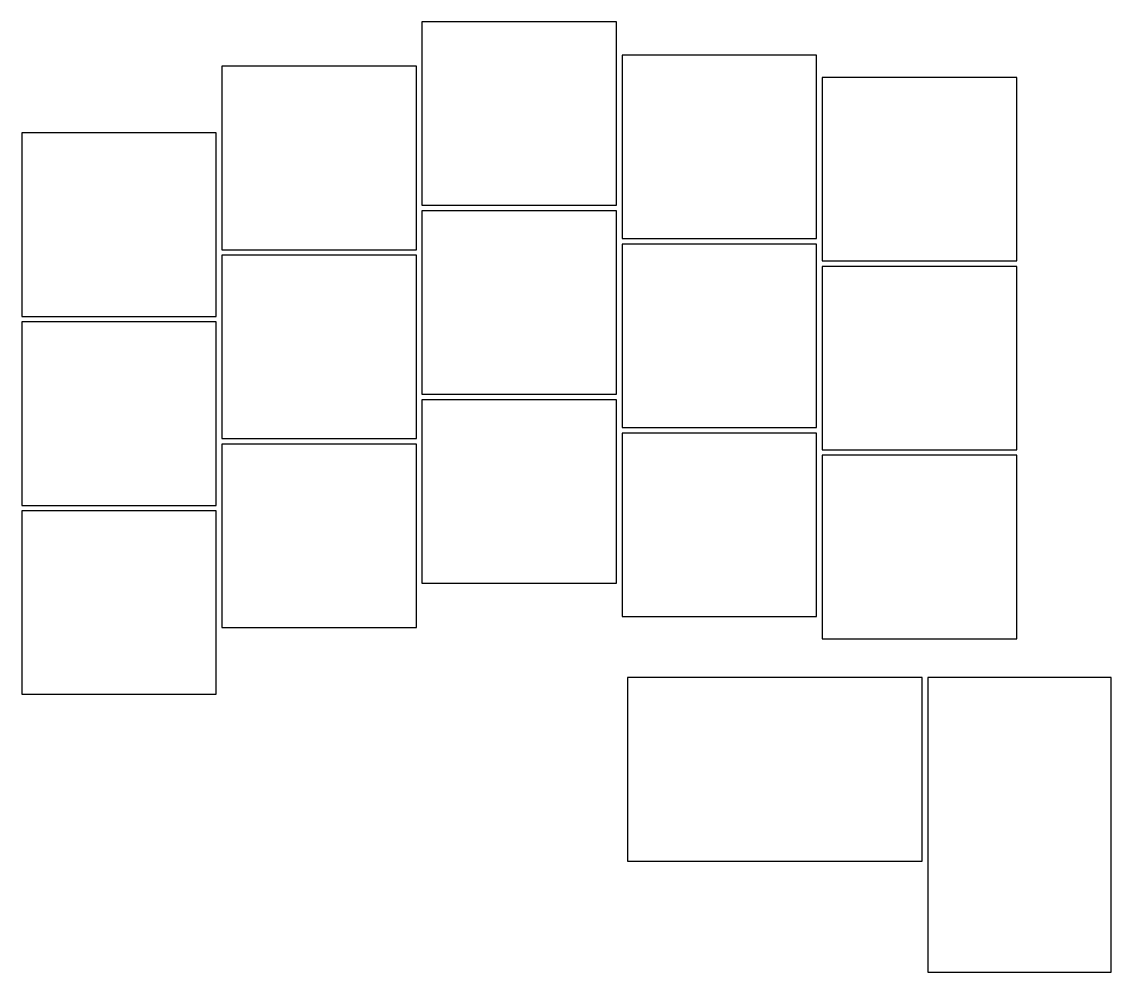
# Model space of a CAD drawing. Header units: millimetres. Extents: x 9.2 to 107.2, y -33.2 to 52.2.
import ezdxf

# ---------------------------------------------------------------- set-up
doc = ezdxf.new("R2010")
doc.units = ezdxf.units.MM

msp = doc.modelspace()

# ---------------------------------------------------------------- linework, layer by layer
for p, q in [((62.75, 52.25), (45.25, 52.25)), ((45.25, 52.25), (45.25, 35.75)), ((62.75, 35.75), (62.75, 52.25)), ((80.75, 49.25), (63.25, 49.25)), ((63.25, 49.25), (63.25, 32.75)), ((80.75, 32.75), (80.75, 49.25)), ((44.75, 48.25), (27.25, 48.25)), ((27.25, 48.25), (27.25, 31.75)), ((44.75, 31.75), (44.75, 48.25)), ((98.75, 47.25), (81.25, 47.25)), ((81.25, 47.25), (81.25, 30.75)), ((98.75, 30.75), (98.75, 47.25)), ((26.75, 42.25), (9.25, 42.25)), ((9.25, 42.25), (9.25, 25.75)), ((26.75, 25.75), (26.75, 42.25)), ((45.25, 35.75), (62.75, 35.75)), ((62.75, 35.25), (45.25, 35.25)), ((45.25, 35.25), (45.25, 18.75)), ((62.75, 18.75), (62.75, 35.25)), ((63.25, 32.75), (80.75, 32.75)), ((27.25, 31.75), (44.75, 31.75)), ((80.75, 32.25), (63.25, 32.25)), ((63.25, 32.25), (63.25, 15.75)), ((80.75, 15.75), (80.75, 32.25)), ((44.75, 31.25), (27.25, 31.25)), ((27.25, 31.25), (27.25, 14.75)), ((44.75, 14.75), (44.75, 31.25)), ((81.25, 30.75), (98.75, 30.75)), ((98.75, 30.25), (81.25, 30.25)), ((81.25, 30.25), (81.25, 13.75)), ((98.75, 13.75), (98.75, 30.25)), ((9.25, 25.75), (26.75, 25.75)), ((26.75, 25.25), (9.25, 25.25)), ((9.25, 25.25), (9.25, 8.75)), ((26.75, 8.75), (26.75, 25.25)), ((45.25, 18.75), (62.75, 18.75)), ((62.75, 18.25), (45.25, 18.25)), ((45.25, 18.25), (45.25, 1.75)), ((62.75, 1.75), (62.75, 18.25)), ((63.25, 15.75), (80.75, 15.75)), ((27.25, 14.75), (44.75, 14.75)), ((80.75, 15.25), (63.25, 15.25)), ((63.25, 15.25), (63.25, -1.25)), ((80.75, -1.25), (80.75, 15.25)), ((44.75, 14.25), (27.25, 14.25)), ((27.25, 14.25), (27.25, -2.25)), ((44.75, -2.25), (44.75, 14.25)), ((81.25, 13.75), (98.75, 13.75)), ((98.75, 13.25), (81.25, 13.25)), ((81.25, 13.25), (81.25, -3.25)), ((98.75, -3.25), (98.75, 13.25)), ((9.25, 8.75), (26.75, 8.75)), ((26.75, 8.25), (9.25, 8.25)), ((9.25, 8.25), (9.25, -8.25)), ((26.75, -8.25), (26.75, 8.25)), ((45.25, 1.75), (62.75, 1.75)), ((63.25, -1.25), (80.75, -1.25)), ((27.25, -2.25), (44.75, -2.25)), ((81.25, -3.25), (98.75, -3.25)), ((90.25, -6.75), (63.75, -6.75)), ((63.75, -6.75), (63.75, -23.25)), ((90.25, -23.25), (90.25, -6.75)), ((107.25, -6.75), (90.75, -6.75)), ((90.75, -6.75), (90.75, -33.25)), ((107.25, -33.25), (107.25, -6.75)), ((9.25, -8.25), (26.75, -8.25)), ((63.75, -23.25), (90.25, -23.25)), ((90.75, -33.25), (107.25, -33.25))]:
    msp.add_line(p, q)

doc.saveas('drawing.dxf')
